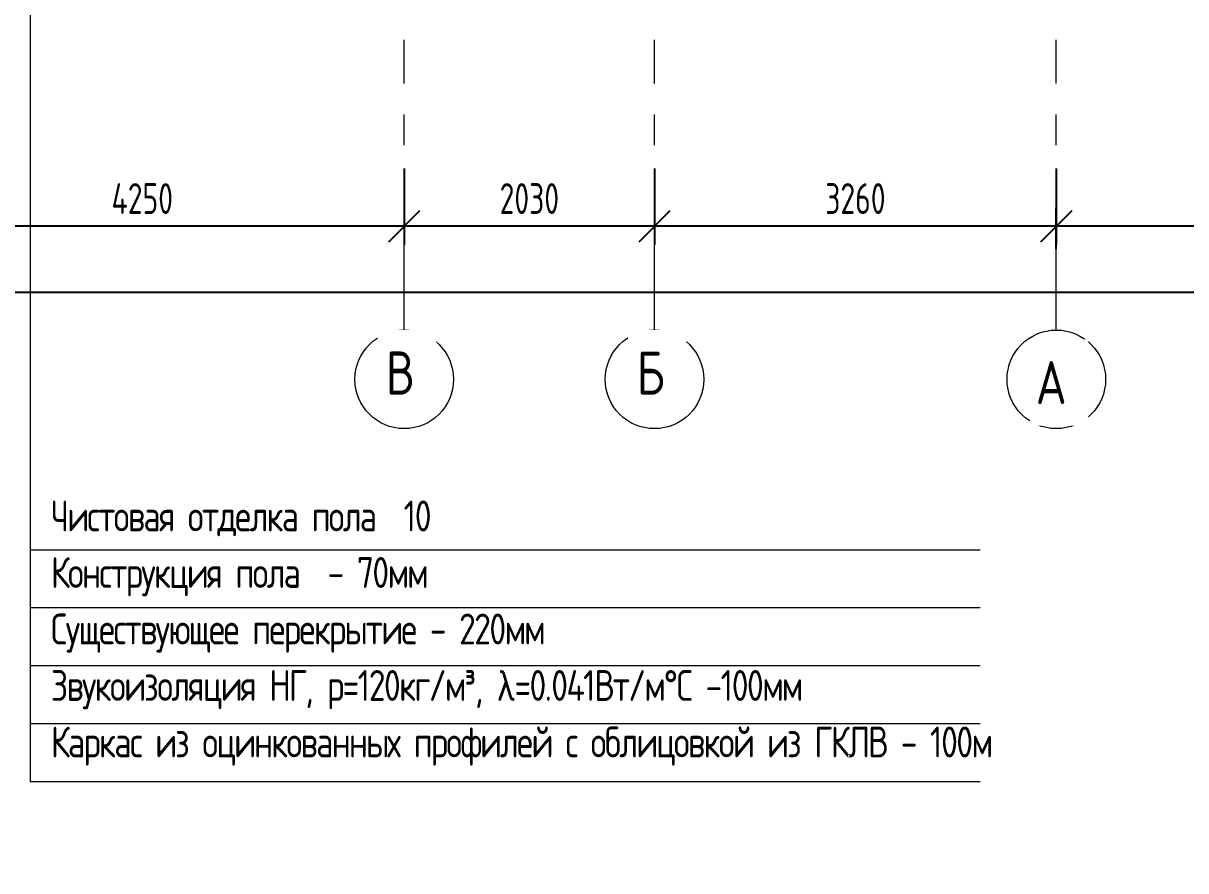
# Model space of a CAD drawing. Header units: millimetres. Extents: x -136099598 to 11807193, y 0 to 779331.
# Drawn here: x 689451 to 698882, y 278137 to 285014 of the extents above; entities that cross this region are included whole.
import ezdxf
from ezdxf import colors
from ezdxf.entities.mleader import LeaderData, LeaderLine
from ezdxf.math import Vec2, Vec3

# ---------------------------------------------------------------- set-up
doc = ezdxf.new("R2010")
doc.units = ezdxf.units.MM
doc.header["$MEASUREMENT"] = 0
doc.linetypes.add('CENTER', pattern=[2, 1.25, -0.25, 0.25, -0.25])
doc.linetypes.add('CONTI', pattern=[0])
doc.layers.get('0').update_dxf_attribs({"color": 250, "lineweight": 9})
doc.layers.get('Defpoints').update_dxf_attribs({"color": 8})
doc.layers.add('PDF_Геометрия', color=7, linetype='Continuous')
doc.layers.add('АР_Оси', color=193, linetype='Continuous', lineweight=9)
doc.layers.add('АР_Отметки', color=250, linetype='Continuous', lineweight=15)
doc.styles.add('ISOCPEUR', font='isocpeur.ttf', dxfattribs={"width": 0.7})
doc.styles.add('ГОСТ 2.304', font='isocpeur.ttf', dxfattribs={"width": 0.7})
doc.dimstyles.new('СПДС', dxfattribs={"dimscale": 100, "dimtxt": 2.5, "dimasz": 2.5, "dimexe": 1.5, "dimexo": 0, "dimgap": 1, "dimtad": 1, "dimdec": 0, "dimrnd": 1, "dimtxsty": 'ГОСТ 2.304', "dimblk": 'OBLIQUE', "dimcen": 2.5, "dimdle": 1.5, "dimadec": 0, "dimazin": 2, "dimtfac": 0.75, "dimtdec": 0, "dimtmove": 1, "dimatfit": 3, "dimfxl": 1, "dimtolj": 1, "dimarcsym": 1})

# ---------------------------------------------------------------- blocks, each defined once
blk = doc.blocks.new('_Oblique')
at = {"color": 0, "linetype": 'ByBlock', "lineweight": -2}
blk.add_line((-0.5, -0.5), (0.5, 0.5), dxfattribs=at)
blk = doc.blocks.new('*D884')
at = {"layer": 'Defpoints', "color": 0, "linetype": 'ByBlock', "transparency": 16777216}
for p in [(694572.3, 283834.4), (697832.2, 283834.4), (694572.3, 283366.7)]:
    blk.add_point(p, dxfattribs=at)
at = {"layer": 'АР_Оси', "color": 0, "linetype": 'ByBlock', "lineweight": -2, "transparency": 16777216}
for p, q in [((694572.3, 283834.4), (694572.3, 283216.7)), ((697832.2, 283834.4), (697832.2, 283216.7)), ((697982.2, 283366.7), (694422.3, 283366.7))]:
    blk.add_line(p, q, dxfattribs=at)
at = {"layer": 'АР_Оси', "color": 0, "linetype": 'ByBlock', "lineweight": -2, "transparency": 16777216, "xscale": 250, "yscale": 250, "zscale": 250}
for p, rotation in [((694572.3, 283366.7), 179.9999999691573), ((697832.2, 283366.7), 359.9999999691573)]:
    blk.add_blockref('_Oblique', p, dxfattribs=dict(at, rotation=rotation))
at = {"layer": 'АР_Оси', "color": 0, "linetype": 'ByBlock', "transparency": 16777216, "insert": (696202.3, 283591.7), "char_height": 250, "attachment_point": 5, "rotation": 360, "style": 'ГОСТ 2.304'}
blk.add_mtext('\\A1;3260', dxfattribs=at)
blk = doc.blocks.new('*D885')
at = {"layer": 'Defpoints', "color": 0, "linetype": 'ByBlock', "transparency": 16777216}
for p in [(688292.2, 283834.4), (692542.2, 283834.1), (688292.2, 283366.7)]:
    blk.add_point(p, dxfattribs=at)
at = {"layer": 'АР_Оси', "color": 0, "linetype": 'ByBlock', "lineweight": -2, "transparency": 16777216}
for p, q in [((688292.2, 283834.4), (688292.2, 283216.7)), ((692542.2, 283834.1), (692542.2, 283216.7)), ((692692.2, 283366.7), (688142.2, 283366.7))]:
    blk.add_line(p, q, dxfattribs=at)
at = {"layer": 'АР_Оси', "color": 0, "linetype": 'ByBlock', "lineweight": -2, "transparency": 16777216, "xscale": 250, "yscale": 250, "zscale": 250}
for p, rotation in [((688292.2, 283366.7), 179.9999999691573), ((692542.2, 283366.7), 359.9999999691573)]:
    blk.add_blockref('_Oblique', p, dxfattribs=dict(at, rotation=rotation))
at = {"layer": 'АР_Оси', "color": 0, "linetype": 'ByBlock', "transparency": 16777216, "insert": (690417.2, 283591.7), "char_height": 250, "attachment_point": 5, "rotation": 360, "style": 'ГОСТ 2.304'}
blk.add_mtext('\\A1;4250', dxfattribs=at)
blk = doc.blocks.new('*D887')
at = {"layer": 'Defpoints', "color": 0, "linetype": 'ByBlock', "transparency": 16777216}
for p in [(692542.2, 283834.4), (694572.3, 283834.4), (692542.2, 283366.7)]:
    blk.add_point(p, dxfattribs=at)
at = {"layer": 'АР_Оси', "color": 0, "linetype": 'ByBlock', "lineweight": -2, "transparency": 16777216}
for p, q in [((692542.2, 283834.4), (692542.2, 283216.7)), ((694572.3, 283834.4), (694572.3, 283216.7)), ((694722.3, 283366.7), (692392.2, 283366.7))]:
    blk.add_line(p, q, dxfattribs=at)
at = {"layer": 'АР_Оси', "color": 0, "linetype": 'ByBlock', "lineweight": -2, "transparency": 16777216, "xscale": 250, "yscale": 250, "zscale": 250}
for p, rotation in [((692542.2, 283366.7), 179.9999999691573), ((694572.3, 283366.7), 359.9999999691573)]:
    blk.add_blockref('_Oblique', p, dxfattribs=dict(at, rotation=rotation))
at = {"layer": 'АР_Оси', "color": 0, "linetype": 'ByBlock', "transparency": 16777216, "insert": (693557.2, 283591.7), "char_height": 250, "attachment_point": 5, "rotation": 360, "style": 'ГОСТ 2.304'}
blk.add_mtext('\\A1;2030', dxfattribs=at)
blk = doc.blocks.new('*D890')
at = {"layer": 'Defpoints', "color": 0, "linetype": 'ByBlock', "transparency": 16777216}
for p in [(672937.2, 283298.3), (704082.2, 283223.4), (672937.2, 282830.6)]:
    blk.add_point(p, dxfattribs=at)
at = {"layer": 'АР_Оси', "color": 0, "linetype": 'ByBlock', "lineweight": -2, "transparency": 16777216}
for p, q in [((672937.2, 283298.3), (672937.2, 282680.6)), ((704082.2, 283223.4), (704082.2, 282680.6)), ((704232.2, 282830.6), (672787.2, 282830.6))]:
    blk.add_line(p, q, dxfattribs=at)
at = {"layer": 'АР_Оси', "color": 0, "linetype": 'ByBlock', "lineweight": -2, "transparency": 16777216, "xscale": 250, "yscale": 250, "zscale": 250}
for p, rotation in [((672937.2, 282830.6), 179.9999999691573), ((704082.2, 282830.6), 359.9999999691573)]:
    blk.add_blockref('_Oblique', p, dxfattribs=dict(at, rotation=rotation))
at = {"layer": 'АР_Оси', "color": 0, "linetype": 'ByBlock', "transparency": 16777216, "insert": (688875.8, 283055.6), "char_height": 250, "attachment_point": 5, "rotation": 360, "style": 'ГОСТ 2.304'}
blk.add_mtext('\\A1;31145', dxfattribs=at)
blk = doc.blocks.new('*D891')
at = {"layer": 'Defpoints', "color": 0, "linetype": 'ByBlock', "transparency": 16777216}
for p in [(697832.2, 283366.7), (697832.2, 283182.1), (704082.2, 283067.6)]:
    blk.add_point(p, dxfattribs=at)
at = {"layer": 'АР_Оси', "color": 0, "linetype": 'ByBlock', "lineweight": -2, "transparency": 16777216}
for p, q in [((697832.2, 283182.1), (697832.2, 283516.7)), ((704082.2, 283067.6), (704082.2, 283516.7)), ((704232.2, 283366.7), (697682.2, 283366.7))]:
    blk.add_line(p, q, dxfattribs=at)
at = {"layer": 'АР_Оси', "color": 0, "linetype": 'ByBlock', "lineweight": -2, "transparency": 16777216, "xscale": 250, "yscale": 250, "zscale": 250}
for p, rotation in [((697832.2, 283366.7), 179.9999999691573), ((704082.2, 283366.7), 359.9999999691573)]:
    blk.add_blockref('_Oblique', p, dxfattribs=dict(at, rotation=rotation))
at = {"layer": 'АР_Оси', "color": 0, "linetype": 'ByBlock', "transparency": 16777216, "insert": (700957.2, 283591.7), "char_height": 250, "attachment_point": 5, "rotation": 360, "style": 'ГОСТ 2.304'}
blk.add_mtext('\\A1;6250', dxfattribs=at)
blk = doc.blocks.new('_DotSmall')
at = {"color": 0, "linetype": 'ByBlock', "const_width": 0.5}
blk.add_lwpolyline([(-0.0625, 0, 1), (0.0625, 0, 1)], format="xyb", close=True, dxfattribs=at)

msp = doc.modelspace()

# ---------------------------------------------------------------- linework, layer by layer
at = {"layer": 'PDF_Геометрия', "lineweight": 13, "ltscale": 100, "transparency": 33554687}
for p, q in [((689507.56, 288781.288, 0.281), (689507.56, 278862.831, 0.281)), ((689507.56, 280741.972, 0.281), (697215.472, 280741.972, 0.281)), ((689507.56, 280272.187, 0.281), (697215.472, 280272.187, 0.281)), ((689507.56, 279802.402, 0.281), (697215.472, 279802.402, 0.281)), ((689507.56, 279332.616, 0.281), (697215.472, 279332.616, 0.281)), ((689507.56, 278862.831, 0.281), (697215.472, 278862.831, 0.281))]:
    msp.add_line(p, q, dxfattribs=at)
at = {"layer": 'АР_Оси', "color": 6, "linetype": 'CENTER', "ltscale": 1000}
for p, q in [((692542.242, 282524.529), (692542.17, 284878.534)), ((694572.314, 282524.529), (694572.242, 284878.534)), ((697832.242, 282524.529), (697832.242, 284878.534))]:
    msp.add_line(p, q, dxfattribs=at)
at = {"layer": 'АР_Оси', "color": 6, "linetype": 'CONTI', "ltscale": 1000}
for centre in [(692542.242, 282124.529), (694572.314, 282124.529), (697832.242, 282124.529)]:
    msp.add_circle(centre, 400, dxfattribs=at)

# ---------------------------------------------------------------- texts
at = {"layer": 'PDF_Геометрия', "lineweight": 13, "ltscale": 100, "transparency": 33554687, "insert": (689675.546, 281140.987, 0.281), "char_height": 250, "width": 14150.85422, "attachment_point": 1, "line_spacing_factor": 1.1, "style": 'ISOCPEUR'}
msp.add_mtext('\\pxse1.125;{\\W0.8;\\T0.9;Чистовая отделка пола  10\\PКонструкция пола  - 70мм \\PСуществующее перекрытие - 220мм \\PЗвукоизоляция НГ, р=120кг/м³, λ=0.041Вт/м°С -100мм \\PКаркас из оцинкованных профилей с облицовкой из ГКЛВ - 100м}', dxfattribs=at)

# ---------------------------------------------------------------- dimensions: what is measured, and where the dimension line sits
at = {"layer": 'АР_Оси', "color": 18, "linetype": 'ByBlock', "true_color": 0x000000}
for base, p1, p2, picture, middle in [((688292.242, 283366.688), (692542.206, 283834.072), (688292.242, 283834.383), '*D885', (690417.224, 283591.688)), ((692542.206, 283366.688), (694572.278, 283834.383), (692542.206, 283834.416), '*D887', (693557.242, 283591.688)), ((694572.278, 283366.688), (697832.242, 283834.383), (694572.278, 283834.383), '*D884', (696202.26, 283591.688)), ((697832.242, 283366.688), (704082.242, 283067.568), (697832.242, 283182.124), '*D891', (700957.242, 283591.688))]:
    dim = msp.add_linear_dim(base=base, p1=p1, p2=p2, angle=180, dimstyle='СПДС', dxfattribs=at)
    dim.commit()
    dim.dimension.update_dxf_attribs({"geometry": picture, "text_midpoint": middle})
dim = msp.add_linear_dim(base=(672937.242, 282830.572), p1=(704082.242, 283223.393), p2=(672937.242, 283298.266), angle=180, dimstyle='СПДС', dxfattribs=at)
dim.commit()
dim.dimension.update_dxf_attribs({"geometry": '*D890', "text_midpoint": (688875.825, 282830.572), "dimtype": 160})

# ---------------------------------------------------------------- next in the draw order: texts
at = {"layer": 'АР_Оси', "color": 6, "linetype": 'CONTI', "ltscale": 1000, "char_height": 350, "width": 123.86708, "attachment_point": 3, "rotation": 360, "line_spacing_factor": 1.149209, "style": 'ГОСТ 2.304', "bg_fill": 2}
for s, insert in [('{\\W0.8;В}', (692626.728, 282351.203)), ('{\\W0.8;Б}', (694656.728, 282351.203)), ('{\\W0.8;А}', (697916.728, 282273.863))]:
    msp.add_mtext(s, dxfattribs=dict(at, insert=insert))

# ---------------------------------------------------------------- next in the draw order: leaders
at = {"layer": 'АР_Отметки'}
ml = msp.add_multileader_mtext('Standard', dxfattribs=at)
ml.set_content('Л.2', color=256, style='ISOCPEUR')
ml.set_leader_properties(color=256, linetype='Continuous', lineweight=-1)
ml.set_arrow_properties(name='DOTSMALL')
ml.build(insert=Vec2(0, 0))
ml.multileader.update_dxf_attribs({"has_text_frame": 1, "text_left_attachment_type": 4, "text_right_attachment_type": 4, "dogleg_length": 100, "arrow_head_size": 280.8})
ctx = ml.context
ctx.base_point, ctx.char_height, ctx.arrow_head_size, ctx.landing_gap_size, ctx.plane_origin = Vec3(757009.836, 304935.888), 390, 280.8, 78, Vec3(796377.867, 286803.821)
ctx.left_attachment, ctx.right_attachment = 4, 4
notes = []
notes.append((ctx, [(0, (0, 0, 0), (0, 0), (1, 0), 1, [])]))
ctx.mtext.insert, ctx.mtext.width, ctx.mtext.line_spacing_style, ctx.mtext.flow_direction = Vec3(757087.836, 305455.888), 1330.20737, 2, 5
for ctx, leaders in notes:
    for number, flags, end, landing, length, lines in leaders:
        leader = LeaderData()
        leader.index, (leader.has_last_leader_line, leader.has_dogleg_vector, leader.attachment_direction) = number, flags
        leader.last_leader_point, leader.dogleg_vector, leader.dogleg_length = Vec3(end), Vec3(landing), length
        for number, points, colour, breaks in lines:
            line = LeaderLine()
            line.index, line.vertices, line.color, line.breaks = number, Vec3.list(points), colors.encode_raw_color(colour), breaks
            leader.lines.append(line)
        ctx.leaders.append(leader)

doc.saveas('drawing.dxf')
